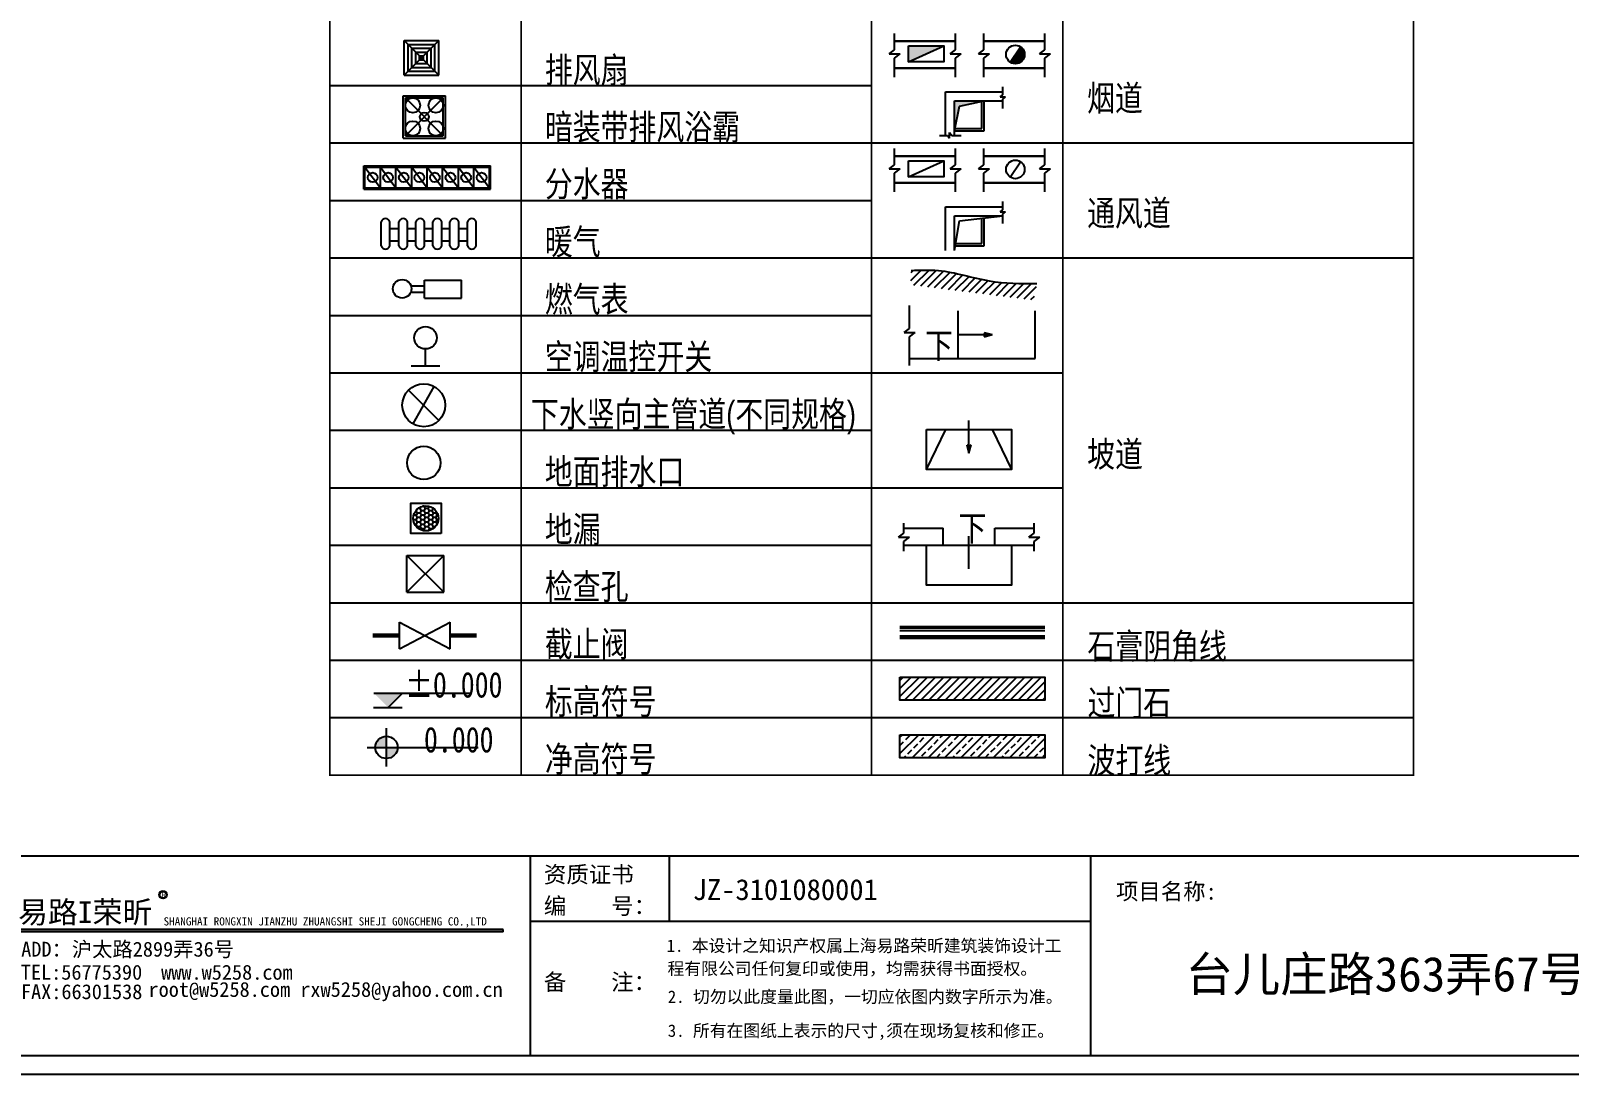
# Model space of a CAD drawing. Header units: millimetres. Extents: x -58733 to 427521, y -235734 to 553534.
# Drawn here: x 55639 to 67193, y -215967 to -208134 of the extents above; entities that cross this region are included whole.
import ezdxf

# ---------------------------------------------------------------- set-up
doc = ezdxf.new("R2010")
doc.units = ezdxf.units.MM
for name, color, linetype in [('4平-文字', 7, 'Continuous'), ('图框', 251, 'Continuous'), ('目录文字', 8, 'Continuous')]:
    doc.layers.add(name, color=color, linetype=linetype)
doc.styles.add('-仿宋_GB2312', font='simsun.ttc', dxfattribs={"width": 0.8})
doc.styles.get("Standard").update_dxf_attribs({"font": 'simsun.ttc'})
doc.styles.add('YQ_DIM', font='SUPEROS.SHX', dxfattribs={"width": 0.8, "bigfont": 'HZDX.SHX'})
doc.styles.add('宋体', font='simsun.ttc', dxfattribs={"height": 120})
doc.styles.add('英文', font='simhei.ttf')
doc.styles.add('黑体', font='simhei.ttf')

# ---------------------------------------------------------------- blocks, each defined once
blk = doc.blocks.new('框架')
h = blk.add_hatch(color=8)
edge = h.paths.add_edge_path()
edge.add_ellipse((68085, -150610), major_axis=(-0.2, 29.4), ratio=1, start_angle=269.6878, end_angle=449.6878)
edge.add_ellipse((68085, -150610), major_axis=(-0.2, 29.4), ratio=1, start_angle=89.5622, end_angle=269.5622)
edge = h.paths.add_edge_path(flags=16)
edge.add_ellipse((68085, -150610), major_axis=(0, 24.9), ratio=1, start_angle=269.966, end_angle=449.966)
edge.add_ellipse((68085, -150610), major_axis=(0, 24.9), ratio=1, start_angle=89.8872, end_angle=269.8872)
blk.add_hatch(color=8).paths.add_polyline_path([(66986, -150870), (66986, -150888), (70639, -150888), (70639, -150870)])
at = {"layer": '目录文字'}
h = blk.add_hatch(color=8, dxfattribs=at)
edge = h.paths.add_edge_path()
edge.add_ellipse((68085, -150610), major_axis=(-0.2, 29.4), ratio=1, start_angle=89.5622, end_angle=269.5622)
edge.add_ellipse((68085, -150610), major_axis=(-0.2, 29.4), ratio=1, start_angle=269.6621, end_angle=449.6621)
edge = h.paths.add_edge_path(flags=16)
edge.add_ellipse((68085, -150610), major_axis=(0, 24.9), ratio=1, start_angle=90.0288, end_angle=270.0288, ccw=False)
edge.add_ellipse((68085, -150610), major_axis=(0, 24.9), ratio=1, start_angle=-89.8872, end_angle=90.1128, ccw=False)
h.paths.add_polyline_path([(68065, -150576), (68109, -150576), (68109, -150643), (68065, -150643)], flags=9)
at = {"color": 8}
for p, q in [((70639, -150870), (66986, -150870)), ((70639, -150888), (66986, -150888)), ((70639, -150888), (70639, -150870))]:
    blk.add_line(p, q, dxfattribs=at)
blk.add_ellipse((68085, -150610, 0), major_axis=(0.1, 29.4), ratio=1, start_param=1.575118209033049, end_param=7.858303516212636, dxfattribs=at)
at = {"layer": '图框', "color": 8}
for p, q in [((66185, -150318), (90274, -150318)), ((66185, -150318), (90274, -150318)), ((70841, -150318), (70841, -151818)), ((71887, -150318), (71887, -150810)), ((75051, -150318), (75051, -151818)), ((75051, -150810), (70841, -150810)), ((66185, -151818), (90274, -151818))]:
    blk.add_line(p, q, dxfattribs=at)
at = {"layer": '图框', "color": 0}
blk.add_line((66046, -151958), (90414, -151958), dxfattribs=at)
at = {"layer": '目录文字', "color": 8}
blk.add_ellipse((68085, -150610, 0), major_axis=(0.4, 24.9), ratio=1, start_param=1.571448490114663, end_param=7.85463379729425, dxfattribs=at)
for s, height, style, width, p in [('资质证书', 123.8, '宋体', 0.999898, (70945, -150520)), ('项目名称:', 123.3, '黑体', 0.999898, (75242, -150647)), ('易路I荣昕', 164.1, '黑体', 0.999898, (66997, -150823)), ('R', 44.9, 'YQ_DIM', 0.8, (68074, -150632, 0)), ('编    号：', 123.8, '宋体', 0.999898, (70945, -150756)), ('SHANGHAI RONGXIN JIANZHU ZHUANGSHI SHEJI GONGCHENG CO.,LTD', 61.54, '英文', 0.999898, (68089, -150841)), ('ADD：沪太路2899弄36号', 111.72, '英文', 0.999898, (67020, -151075)), ('1. 本设计之知识产权属上海易路荣昕建筑装饰设计工', 92.51, '黑体', 0.999898, (71867, -151039)), ('程有限公司任何复印或使用，均需获得书面授权。', 92.51, '黑体', 0.999898, (71874, -151211)), ('TEL:56775390', 111.72, '英文', 0.999898, (67017, -151248)), ('www.w5258.com', 111.72, '英文', 0.999898, (68071, -151248)), ('备    注：', 123.8, '宋体', 0.999898, (70945, -151327)), ('FAX:66301538', 111.72, '英文', 0.999898, (67018, -151394)), ('root@w5258.com rxw5258@yahoo.com.cn', 111.72, '英文', 0.999898, (67976, -151377)), ('2. 切勿以此度量此图，一切应依图内数字所示为准。', 92.51, '黑体', 0.999898, (71876, -151422)), ('3. 所有在图纸上表示的尺寸,须在现场复核和修正。', 92.51, '黑体', 0.999898, (71876, -151677))]:
    blk.add_text(s, height=height, dxfattribs=dict(at, style=style, width=width)).set_placement(p)
at = {"layer": '目录文字', "width": 1}
blk.add_text('JZ-3101080001', height=157.18, dxfattribs=at).set_placement((72063, -150650))
at = {"layer": '目录文字', "color": 8, "style": '黑体'}
blk.add_text('台儿庄路363弄67号603室', height=260.07, dxfattribs=at).set_placement((75765, -151336))

msp = doc.modelspace()

# ---------------------------------------------------------------- hatches: boundary and pattern name
at = {"layer": '目录文字'}
for points in [[(62231.1, -208246.7), (62231.1, -208366.4), (62496.5, -208246.7)], [(63103, -208311.4, 0.2462045), (63073, -208254.2), (62993.8, -208368.6, 0.6048731)], [(62614.2, -208698.7), (62799.5, -208659.6), (62575.1, -208659.6), (62575.1, -208884)], [(58429.7, -213106.5), (58216.1, -213106.5), (58322.9, -213213.2)]]:
    msp.add_hatch(color=256, dxfattribs=at).paths.add_polyline_path(points)
h = msp.add_hatch(dxfattribs=at)
h.set_pattern_fill('ANSI31', color=256, scale=12.943543, style=0)
h.set_pattern_definition([(45, (-1338221.228, -678204.163), (-29.0590825, 29.0590825), [])])
edge = h.paths.add_edge_path()
edge.add_spline(control_points=[(63195.7, -210031.1), (63075.3, -210030.9), (62824.4, -210030.6), (62518.1, -209921.1), (62319.2, -209929.9), (62250.7, -209933)], knot_values=[0, 0, 0, 0, 416.5265885, 867.9259304, 1104.9830816, 1104.9830816, 1104.9830816, 1104.9830816], degree=3, periodic=0)
edge.add_line((62250.7, -209933), (62246.5, -210039.3))
edge.add_line((62246.5, -210039.3), (63170.9, -210154.4))
edge.add_line((63170.9, -210154.4), (63195.7, -210031.1))
h = msp.add_hatch(color=256, dxfattribs=at)
h.paths.add_polyline_path([(62797.9, -210397.6), (62808, -210414), (62859.3, -210414)])
h.paths.add_polyline_path([(62859.3, -210414), (62808, -210414), (62797.9, -210430.3)])
h = msp.add_hatch(color=256, dxfattribs=at)
h.paths.add_polyline_path([(62701.3, -211242.6), (62685, -211252.6), (62685, -211304)])
h.paths.add_polyline_path([(62685, -211304), (62685, -211252.6), (62668.6, -211242.6)])
h = msp.add_hatch(dxfattribs=at)
h.set_pattern_fill('HONEY', color=256, scale=157.385328, angle=180, style=0)
h.set_pattern_definition([(180, (206584.99, -291694.005), (-29.509749, 17.0374614), [19.673166, -39.346332]), (60, (206584.99, -291694.005), (29.5097489, 17.0374615), [19.673166, -39.346332]), (120, (206584.99, -291694.005), (-6e-08, 34.074923), [-39.346332, 19.673166])])
h.paths.add_polyline_path([(58512, -211794.1, -1), (58700.9, -211794.1, -1)])
h = msp.add_hatch(dxfattribs=at)
h.set_pattern_fill('ANSI31', color=256, scale=345.161143, style=0)
h.set_pattern_definition([(45, (-193998.406, 181442.88), (-30.508223, 30.508223), [])])
h.paths.add_polyline_path([(62166.5, -212986.8), (62166.5, -213159.3), (63254.7, -213159.3), (63254.7, -212986.8)])
h = msp.add_hatch(color=256, dxfattribs=at)
h.paths.add_polyline_path([(58226, -213513.3), (58309.9, -213513.3), (58309.9, -213429.4, 0.4142136)])
h.paths.add_polyline_path([(58393.8, -213513.3), (58309.9, -213513.3), (58309.9, -213597.2, 0.4142136)])
h = msp.add_hatch(dxfattribs=at)
h.set_pattern_fill('ANSI33', color=256, scale=345.161143, style=0)
h.set_pattern_definition([(45, (-193998.41, 181442.88), (-61.016446, 61.016446), []), (45, (-193937.39, 181442.88), (-61.016446, 61.016446), [43.145143, -21.572571])])
h.paths.add_polyline_path([(62166.5, -213418.2), (62166.5, -213590.8), (63254.7, -213590.8), (63254.7, -213418.2)])

# ---------------------------------------------------------------- linework, layer by layer
for p, q in [((62126.9, -208276.9), (62126.9, -208153.8)), ((62584.2, -208276.9), (62584.2, -208153.8)), ((62796.9, -208276.9), (62796.9, -208153.8)), ((63254.3, -208276.9), (63254.3, -208153.8)), ((58443.8, -208465.9), (58443.8, -208207)), ((58443.8, -208207), (58702.6, -208465.9)), ((58443.8, -208465.9), (58702.6, -208207)), ((58443.8, -208207), (58702.6, -208207)), ((58472.5, -208437.1), (58472.5, -208235.8)), ((58472.5, -208235.8), (58673.9, -208235.8)), ((58501.3, -208408.4), (58501.3, -208264.6)), ((58501.3, -208264.6), (58645.1, -208264.6)), ((58530, -208379.6), (58530, -208293.3)), ((58530, -208293.3), (58616.3, -208293.3)), ((58616.3, -208379.6), (58616.3, -208293.3)), ((58645.1, -208408.4), (58645.1, -208264.6)), ((58673.9, -208437.1), (58673.9, -208235.8)), ((58702.6, -208465.9), (58702.6, -208207)), ((62086.5, -208306.3), (62126.9, -208276.9)), ((62086.5, -208306.3), (62169.1, -208306.3)), ((62126.9, -208338.9), (62169.1, -208306.3)), ((62231.1, -208366.4), (62496.5, -208246.7)), ((62543.9, -208306.3), (62584.2, -208276.9)), ((62543.9, -208306.3), (62626.5, -208306.3)), ((62584.2, -208338.9), (62626.5, -208306.3)), ((62756.6, -208306.3), (62796.9, -208276.9)), ((62756.6, -208306.3), (62839.2, -208306.3)), ((62796.9, -208338.9), (62839.2, -208306.3)), ((62993.8, -208368.6), (63073, -208254.2)), ((63213.9, -208306.3), (63254.3, -208276.9)), ((63213.9, -208306.3), (63296.5, -208306.3)), ((63254.3, -208338.9), (63296.5, -208306.3)), ((58501.3, -208408.4), (58645.1, -208408.4)), ((58530, -208379.6), (58616.3, -208379.6)), ((58558.8, -208350.8), (58558.8, -208322.1)), ((58558.8, -208322.1), (58587.6, -208322.1)), ((58558.8, -208350.8), (58587.6, -208350.8)), ((58587.6, -208350.8), (58587.6, -208322.1)), ((62126.9, -208480.8), (62126.9, -208338.9)), ((62584.2, -208480.8), (62584.2, -208338.9)), ((62796.9, -208480.8), (62796.9, -208338.9)), ((63254.3, -208480.8), (63254.3, -208338.9)), ((58443.8, -208465.9), (58702.6, -208465.9)), ((58472.5, -208437.1), (58673.9, -208437.1)), ((57885, -208544.4), (61953.7, -208544.4)), ((58435.5, -208939.6), (58435.5, -208620.9)), ((58435.5, -208620.9), (58754.1, -208620.9)), ((58452.6, -208638), (58737.1, -208922.5)), ((58452.6, -208922.5), (58737.1, -208638)), ((58452.6, -208922.5), (58452.6, -208638)), ((58452.6, -208638), (58737.1, -208638)), ((58737.1, -208922.5), (58737.1, -208638)), ((58754.1, -208939.6), (58754.1, -208620.9)), ((62508.6, -208593.1), (62938.5, -208593.1)), ((62508.6, -208919.2), (62508.6, -208593.1)), ((62918.3, -208629.8), (62938.5, -208615)), ((62918.3, -208629.8), (62959.6, -208629.8)), ((62938.5, -208615), (62938.5, -208553.5)), ((62938.5, -208646.1), (62959.6, -208629.8)), ((62938.5, -208717), (62938.5, -208646.1)), ((62575.1, -208659.6), (62938.5, -208659.6)), ((62575.1, -208919.2), (62575.1, -208659.6)), ((62575.1, -208884), (62614.2, -208698.7)), ((62614.2, -208698.7), (62799.5, -208659.6)), ((62782.2, -208866.7), (62782.2, -208663.3)), ((62799.5, -208884), (62799.5, -208659.6)), ((62575.1, -208884), (62799.5, -208884)), ((62578.7, -208866.7), (62782.2, -208866.7)), ((57885, -208975.8), (66022.5, -208975.8)), ((58435.5, -208939.6), (58754.1, -208939.6)), ((58452.6, -208922.5), (58737.1, -208922.5)), ((62463.3, -208919.2), (62524.8, -208919.2)), ((62524.8, -208919.2), (62539.5, -208939.3)), ((62539.5, -208939.3), (62539.5, -208898)), ((62539.5, -208898), (62555.8, -208919.2)), ((62555.8, -208919.2), (62626.8, -208919.2)), ((62126.9, -209139.8), (62126.9, -209016.7)), ((62231.1, -209229.3), (62496.5, -209109.7)), ((62584.2, -209139.8), (62584.2, -209016.7)), ((62796.9, -209139.8), (62796.9, -209016.7)), ((62993.8, -209231.5), (63073, -209117.1)), ((63254.3, -209139.8), (63254.3, -209016.7)), ((58140.1, -209148), (59091.8, -209148)), ((58140.1, -209321.7), (58140.1, -209148)), ((58148.9, -209156.7), (59083.2, -209156.7)), ((58148.9, -209313), (58148.9, -209156.7)), ((58148.9, -209156.7), (58265.3, -209313)), ((58265.3, -209313), (58265.3, -209156.7)), ((58265.3, -209156.7), (58381, -209313)), ((58381, -209313), (58381, -209156.7)), ((58381, -209156.7), (58500.4, -209313)), ((58500.4, -209313), (58500.4, -209156.7)), ((58500.4, -209156.7), (58616, -209313)), ((58616, -209313), (58616, -209156.7)), ((58616, -209156.7), (58731.7, -209313)), ((58731.7, -209313), (58731.7, -209156.7)), ((58731.7, -209156.7), (58851.1, -209313)), ((58851.1, -209313), (58851.1, -209156.7)), ((58851.1, -209156.7), (58966.8, -209313)), ((58966.8, -209313), (58966.8, -209156.7)), ((58966.8, -209156.7), (59083.2, -209313)), ((59083.2, -209313), (59083.2, -209156.7)), ((59091.8, -209321.7), (59091.8, -209148)), ((62086.5, -209169.2), (62126.9, -209139.8)), ((62086.5, -209169.2), (62169.1, -209169.2)), ((62126.9, -209201.8), (62169.1, -209169.2)), ((62126.9, -209343.7), (62126.9, -209201.8)), ((62543.9, -209169.2), (62584.2, -209139.8)), ((62543.9, -209169.2), (62626.5, -209169.2)), ((62584.2, -209201.8), (62626.5, -209169.2)), ((62584.2, -209343.7), (62584.2, -209201.8)), ((62756.6, -209169.2), (62796.9, -209139.8)), ((62756.6, -209169.2), (62839.2, -209169.2)), ((62796.9, -209201.8), (62839.2, -209169.2)), ((62796.9, -209343.7), (62796.9, -209201.8)), ((63213.9, -209169.2), (63254.3, -209139.8)), ((63213.9, -209169.2), (63296.5, -209169.2)), ((63254.3, -209201.8), (63296.5, -209169.2)), ((63254.3, -209343.7), (63254.3, -209201.8)), ((58140.1, -209321.7), (59091.8, -209321.7)), ((58148.9, -209313), (59083.2, -209313)), ((57885, -209407.3), (61953.7, -209407.3)), ((62508.6, -209456), (62938.5, -209456)), ((62508.6, -209782.1), (62508.6, -209456)), ((62938.5, -209477.9), (62938.5, -209416.4)), ((58270.8, -209748.9), (58270.8, -209567.4)), ((58336.6, -209748.9), (58336.6, -209567.4)), ((58402.4, -209748.9), (58402.4, -209567.4)), ((58468.2, -209748.9), (58468.2, -209567.4)), ((58530.1, -209748.9), (58530.1, -209567.4)), ((58595.9, -209748.9), (58595.9, -209567.4)), ((58659.7, -209748.9), (58659.7, -209567.4)), ((58725.5, -209748.9), (58725.5, -209567.4)), ((58787.4, -209748.9), (58787.4, -209567.4)), ((58853.2, -209748.9), (58853.2, -209567.4)), ((58918.9, -209748.9), (58918.9, -209567.4)), ((58984.7, -209748.9), (58984.7, -209567.4)), ((62575.1, -209522.5), (62938.5, -209522.5)), ((62575.1, -209782.1), (62575.1, -209522.5)), ((62575.1, -209782.1), (62614.2, -209561.6)), ((62614.2, -209561.6), (62938.5, -209522.5)), ((62782.2, -209729.6), (62782.2, -209541.4)), ((62799.5, -209746.9), (62799.5, -209541.4)), ((62918.3, -209492.7), (62938.5, -209477.9)), ((62918.3, -209492.7), (62959.6, -209492.7)), ((62938.5, -209509), (62959.6, -209492.7)), ((62938.5, -209579.9), (62938.5, -209509)), ((58336.6, -209617.8), (58402.4, -209617.8)), ((58468.2, -209617.8), (58530.1, -209617.8)), ((58595.9, -209617.8), (58659.7, -209617.8)), ((58725.5, -209617.8), (58787.4, -209617.8)), ((58853.2, -209617.8), (58918.9, -209617.8)), ((58336.6, -209710.5), (58402.4, -209710.5)), ((58468.2, -209710.5), (58530.1, -209710.5)), ((58595.9, -209710.5), (58659.7, -209710.5)), ((58725.5, -209710.5), (58787.4, -209710.5)), ((58853.2, -209710.5), (58918.9, -209710.5)), ((62584.4, -209729.6), (62782.2, -209729.6)), ((62584.4, -209746.9), (62799.5, -209746.9)), ((57885, -209838.7), (66022.5, -209838.7)), ((58596.7, -210140.1), (58596.7, -210005.1)), ((58596.7, -210005.1), (58875.1, -210005.1)), ((58875.1, -210140.1), (58875.1, -210005.1)), ((58492.8, -210096.2), (58596.7, -210096.2)), ((58494.2, -210049), (58596.7, -210049)), ((58596.7, -210140.1), (58875.1, -210140.1)), ((57885, -210270.2), (61953.7, -210270.2)), ((62239.4, -210368.2), (62239.4, -210195.6)), ((62603.5, -210593), (62603.5, -210235)), ((63181.7, -210593), (63181.7, -210235)), ((62199.1, -210397.7), (62239.4, -210368.2)), ((62199.1, -210397.7), (62281.7, -210397.7)), ((62239.4, -210430.3), (62281.7, -210397.7)), ((62239.4, -210645.7), (62239.4, -210430.3)), ((62603.5, -210414), (62859.3, -210414)), ((62797.9, -210397.6), (62859.3, -210414)), ((62797.9, -210397.6), (62808, -210414)), ((62797.9, -210430.3), (62859.3, -210414)), ((62797.9, -210430.3), (62808, -210414)), ((58603.5, -210649.1), (58603.5, -210522.3)), ((62239.4, -210593), (63181.7, -210593)), ((57885, -210701.6), (63389.9, -210701.6)), ((58495.6, -210649.1), (58711.5, -210649.1)), ((58476.1, -210831.9), (58704.6, -211058.2)), ((58510.9, -211084.9), (58669.9, -210805.3)), ((62685, -211304), (62685, -211059.4)), ((57885, -211133.1), (61953.7, -211133.1)), ((62365.1, -211427.6), (62511, -211126.1)), ((62859, -211126.1), (63004.8, -211427.6)), ((62668.6, -211242.6), (62685, -211304)), ((62668.6, -211242.6), (62685, -211252.6)), ((62685, -211304), (62701.3, -211242.6)), ((62685, -211252.6), (62701.3, -211242.6)), ((57885, -211564.5), (63389.9, -211564.5)), ((62196.1, -211904.9), (62196.1, -211829.5)), ((62196.1, -211868.9), (62491, -211868.9)), ((62491, -211994.3), (62491, -211868.9)), ((62878.9, -211868.9), (63173.9, -211868.9)), ((62878.9, -211994.3), (62878.9, -211868.9)), ((63173.9, -211904.9), (63173.9, -211829.5)), ((57885, -211996), (61953.7, -211996)), ((62155.7, -211934.4), (62196.1, -211904.9)), ((62155.7, -211934.4), (62238.3, -211934.4)), ((62196.1, -211967), (62238.3, -211934.4)), ((62196.1, -212040.9), (62196.1, -211967)), ((62196.1, -211994.3), (62491, -211994.3)), ((62685, -212172.2), (62685, -211927.6)), ((62878.9, -211994.3), (63173.9, -211994.3)), ((63133.5, -211934.4), (63173.9, -211904.9)), ((63133.5, -211934.4), (63216.1, -211934.4)), ((63173.9, -211967), (63216.1, -211934.4)), ((63173.9, -212040.9), (63173.9, -211967)), ((58464.2, -212071.8), (58740.4, -212071.8)), ((58464.2, -212347.9), (58464.2, -212071.8)), ((58464.2, -212071.8), (58740.4, -212347.9)), ((58464.2, -212347.9), (58740.4, -212071.8)), ((58740.4, -212347.9), (58740.4, -212071.8)), ((58464.2, -212347.9), (58740.4, -212347.9)), ((57885, -212427.4), (66022.5, -212427.4)), ((58407.4, -212774), (58407.4, -212573.2)), ((58407.4, -212774), (58787.8, -212573.2)), ((58407.4, -212573.2), (58787.8, -212774)), ((58787.8, -212774), (58787.8, -212573.2)), ((62166.5, -212606.1), (63254.7, -212606.1)), ((62166.5, -212614.7), (63254.7, -212614.7)), ((62166.5, -212636.3), (63254.7, -212636.3)), ((62166.5, -212675.1), (63254.7, -212675.1)), ((62166.5, -212679.4), (63254.7, -212679.4)), ((62166.5, -212692.4), (63254.7, -212692.4)), ((57885, -212858.9), (66022.5, -212858.9)), ((58216.1, -213106.5), (58947.9, -213106.5)), ((58322.9, -213213.2), (58429.7, -213106.5)), ((58213.8, -213213.2), (58427.3, -213213.2)), ((57885, -213290.3), (66022.5, -213290.3)), ((58309.9, -213657.6), (58309.9, -213369)), ((58165.6, -213513.3), (58998.5, -213513.3))]:
    msp.add_line(p, q, dxfattribs=at)
at = {"layer": '目录文字', "const_width": 12.9}
msp.add_lwpolyline([(57885, -200778.2), (66022.5, -200778.2), (66022.5, -213721.8), (57885, -213721.8)], close=True, dxfattribs=at)
at = {"layer": '目录文字'}
for points, const_width in [([(59321.2, -200778.2), (59321.2, -211133.1)], 12.9), ([(61953.7, -200778.2), (61953.7, -213721.8)], 12.9), ([(63389.9, -200778.2), (63389.9, -213721.8)], 12.9), ([(59321.2, -203798.4), (59321.2, -213721.8)], 12.9), ([(62126.9, -208212.5), (62584.2, -208212.5)], 17.3), ([(62796.9, -208212.5), (63254.3, -208212.5)], 17.3), ([(62126.9, -208413.2), (62584.2, -208413.2)], 17.3), ([(62796.9, -208413.2), (63254.3, -208413.2)], 17.3), ([(62126.9, -209075.4), (62584.2, -209075.4)], 17.3), ([(62796.9, -209075.4), (63254.3, -209075.4)], 17.3), ([(62126.9, -209276.1), (62584.2, -209276.1)], 17.3), ([(62796.9, -209276.1), (63254.3, -209276.1)], 17.3), ([(58207.6, -212673.6), (58407.4, -212673.6)], 33.1), ([(58787.8, -212673.6), (58987.7, -212673.6)], 33.1)]:
    msp.add_lwpolyline(points, dxfattribs=dict(at, const_width=const_width))
for points in [[(62231.1, -208246.7), (62496.5, -208246.7), (62496.5, -208366.4), (62231.1, -208366.4)], [(62231.1, -209109.7), (62496.5, -209109.7), (62496.5, -209229.3), (62231.1, -209229.3)], [(62365.1, -211126.1), (63004.8, -211126.1), (63004.8, -211427.6), (62365.1, -211427.6)], [(58720.2, -211906.5), (58493.6, -211906.5), (58493.6, -211679.9), (58720.2, -211679.9)], [(62365.1, -211994.3), (63004.8, -211994.3), (63004.8, -212295.8), (62365.1, -212295.8)], [(62166.5, -212986.8), (63254.7, -212986.8), (63254.7, -213159.3), (62166.5, -213159.3)], [(62166.5, -213418.2), (63254.7, -213418.2), (63254.7, -213590.8), (62166.5, -213590.8)]]:
    msp.add_lwpolyline(points, close=True, dxfattribs=at)
for centre, radius in [((63033.4, -208311.4), 69.6), ((63033.4, -209174.3), 69.6), ((58207.1, -209234.9), 36.4), ((58323.1, -209234.9), 36.4), ((58440.7, -209234.9), 36.4), ((58558.2, -209234.9), 36.4), ((58673.9, -209234.9), 36.4), ((58791.4, -209234.9), 36.4), ((58908.9, -209234.9), 36.4), ((59025, -209234.9), 36.4), ((58590.4, -210945.1), 160.8), ((58590.1, -211378), 125.1), ((58606.5, -211794.1), 94.4), ((58309.9, -213513.3), 84)]:
    msp.add_circle(centre, radius, dxfattribs=at)
for centre, major_axis, start_param, end_param in [((58508.2, -208693.6), (0, 55.6), 4.7123266, 10.9955119), ((58681.4, -208693.6), (0, 55.6), 4.7123266, 10.9955119), ((58594.8, -208780.2), (0, 33.1), -1.5707054, 4.7124799), ((58508.2, -208866.9), (0, 55.6), 4.7123266, 10.9955119), ((58681.4, -208866.9), (0, 55.6), 4.7123266, 10.9955119), ((58303.7, -209576.9), (24.2, 24.2), 5.7785717, 8.3585952), ((58435.3, -209576.9), (24.2, 24.2), 5.7785717, 8.3585952), ((58563, -209576.9), (24.2, 24.2), 5.7785717, 8.3585952), ((58692.6, -209576.9), (24.2, 24.2), 5.7785717, 8.3585952), ((58820.3, -209576.9), (24.2, 24.2), 5.7785717, 8.3585952), ((58951.8, -209576.9), (24.2, 24.2), 5.7785717, 8.3585952), ((58303.7, -209738), (24.5, 24.5), 2.6777639, 5.1762177), ((58435.3, -209738), (24.5, 24.5), 2.6777639, 5.1762177), ((58563, -209738), (24.5, 24.5), 2.6777639, 5.1762177), ((58692.6, -209738), (-24.5, 24.5), 1.1069676, 3.6054214), ((58820.3, -209738), (24.5, 24.5), 2.6777639, 5.1762177), ((58951.8, -209738), (24.5, 24.5), 2.6777639, 5.1762177), ((58428.3, -210070.6), (-49.1, 49.1), 3.9269908, 10.2101761), ((58603.5, -210437.9), (-59.7, 59.7), 3.9269908, 10.2101761)]:
    msp.add_ellipse(centre, major_axis=major_axis, ratio=1, start_param=start_param, end_param=end_param, dxfattribs=at)
msp.add_spline([(62250.7, -209933), (62455.2, -209933), (62836.9, -210010.9), (63195.7, -210031.1)], degree=3, dxfattribs=at)

# ---------------------------------------------------------------- block references
at = {"layer": '4平-文字', "color": 121}
msp.add_blockref('框架', (-11452.6, -64009.5), dxfattribs=at)

# ---------------------------------------------------------------- texts
at = {"layer": '目录文字', "char_height": 192, "attachment_point": 1, "style": '-仿宋_GB2312'}
for s, insert in [('{\\fChangFangSong|b0|i0|c134|p49;排风扇}', (59499.7, -208330.5)), ('{\\fChangFangSong|b0|i0|c134|p49;烟道}', (63572, -208543.3)), ('{\\fChangFangSong|b0|i0|c134|p49;暗装带排风浴霸}', (59499.7, -208759.4)), ('{\\fChangFangSong|b0|i0|c134|p49;分水器}', (59499.7, -209187.1)), ('{\\fChangFangSong|b0|i0|c134|p49;通风道}', (63572, -209406.2)), ('{\\fChangFangSong|b0|i0|c134|p49;暖气}', (59499.7, -209621.2)), ('{\\fChangFangSong|b0|i0|c134|p49;燃气表}', (59499.7, -210052.6)), ('下', (62355.3, -210400.7)), ('{\\fChangFangSong|b0|i0|c134|p49;空调温控开关}', (59499.7, -210484.1)), ('{\\fChangFangSong|b0|i0|c134|p49;下水竖向主管道(不同规格)}', (59395.3, -210914.4)), ('{\\fChangFangSong|b0|i0|c134|p49;坡道}', (63572.4, -211216.6)), ('{\\fChangFangSong|b0|i0|c134|p49;地面排水口}', (59499.7, -211347.1)), ('{\\fChangFangSong|b0|i0|c134|p49;地漏}', (59499.7, -211778.5)), ('下', (62606, -211772.4)), ('{\\fChangFangSong|b0|i0|c134|p49;检查孔}', (59499.7, -212210)), ('{\\fChangFangSong|b0|i0|c134|p49;截止阀}', (59499.7, -212641.4)), ('{\\fChangFangSong|b0|i0|c134|p49;石膏阴角线}', (63574.3, -212657.1)), ('\\pt10389.2749;±0.000', (58450.4, -212947)), ('{\\fChangFangSong|b0|i0|c134|p49;标高符号}', (59499.7, -213072.9)), ('{\\fChangFangSong|b0|i0|c134|p49;过门石}', (63574.9, -213083.5)), ('\\pxt58.971;0.000', (58592, -213359.3)), ('{\\fChangFangSong|b0|i0|c134|p49;净高符号}', (59499.7, -213504.3)), ('{\\fChangFangSong|b0|i0|c134|p49;波打线}', (63574.9, -213515))]:
    msp.add_mtext(s, dxfattribs=dict(at, insert=insert))

doc.saveas('drawing.dxf')
